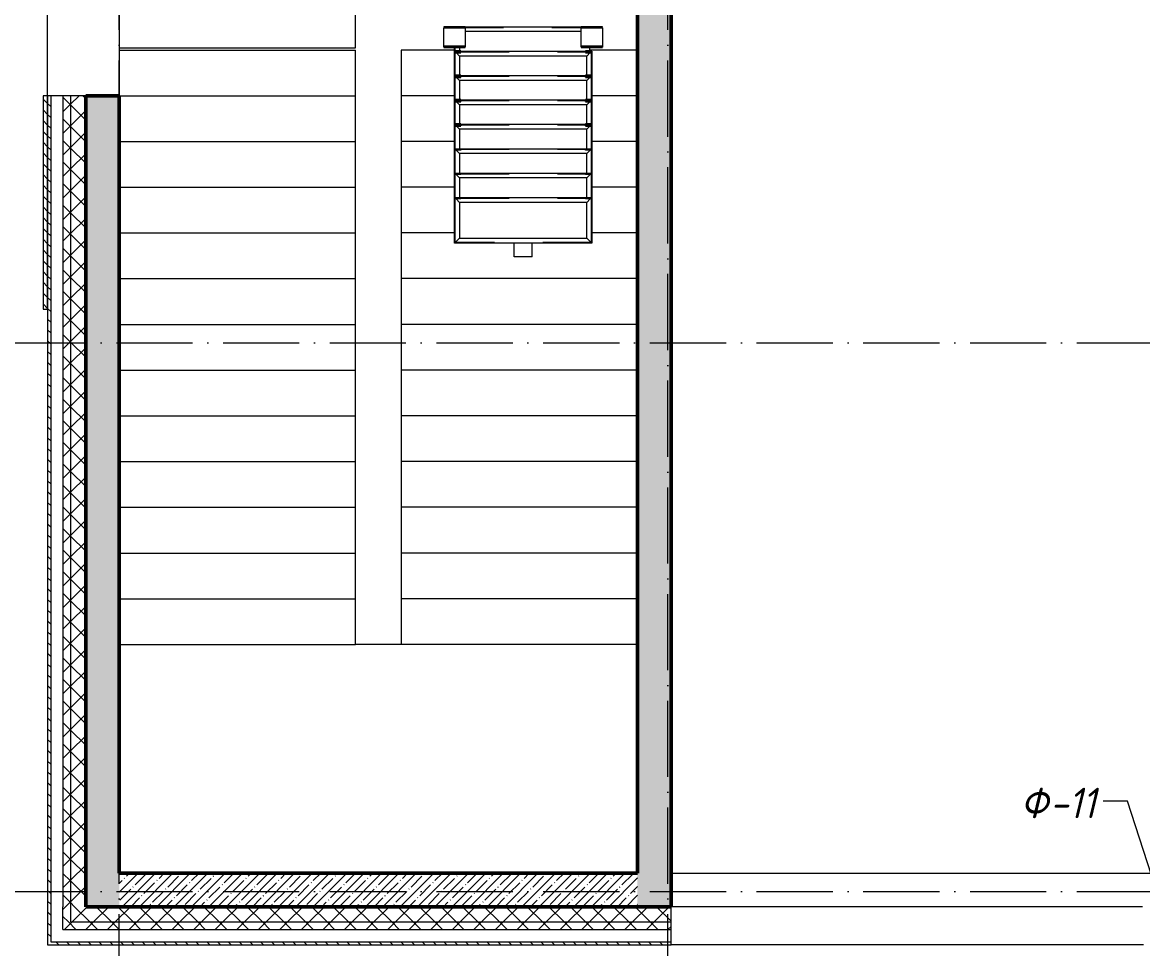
# Model space of a CAD drawing. Header units: millimetres. Extents: x -269418 to 201924, y -5890 to 98643.
# Drawn here: x -526 to 6824, y -375 to 5701 of the extents above; entities that cross this region are included whole.
import ezdxf

# ---------------------------------------------------------------- set-up
doc = ezdxf.new("R2010")
doc.units = ezdxf.units.MM
doc.linetypes.add('50_200_ШТРИХ_1Т_ш5_п1_п1_', pattern=[700, 500, -100, 0, -100])
doc.linetypes.add('Штрих', pattern=[635, 317.5, -317.5])
for name, color, linetype, lineweight in [('A-DETL', 7, 'Continuous', 9), ('A-FLOR', 7, 'Continuous', 9), ('A-GENM', 7, 'Continuous', 9), ('A-GENM-1', 7, 'Continuous', 25), ('A-GENM-HDLN', 7, 'Штрих', 5), ('A-GENM-IDEN', 7, 'Continuous', 9), ('A-WALL', 7, 'Continuous', 5), ('A-WALL-1', 7, 'Continuous', 9), ('A-WALL-3', 7, 'Continuous', 50), ('A-WALL-FNSH-1', 7, 'Continuous', 9), ('A-WALL-FNSH-5', 7, 'Continuous', 5), ('A-WALL-PATT-2', 7, 'Continuous', 5), ('I-WALL', 7, 'Continuous', 5), ('S-STRS-1', 7, 'Continuous', 9), ('Оси-1', 7, '50_200_ШТРИХ_1Т_ш5_п1_п1_', 9)]:
    doc.layers.add(name, color=color, linetype=linetype, lineweight=lineweight)
doc.styles.add('ISOCPEUR_I_2', font='isocpeui.ttf', dxfattribs={"width": 0.9, "height": 200})
pattern_1 = [(135, (0, 0), (-35.35534, -35.35534), [])]
pattern_2 = [(45, (0, 0), (-70.71068, 70.71068), []), (135, (0, 0), (-70.71068, -70.71068), [])]
pattern_3 = [(45, (0, 0), (-57.0246, 57.0246), []), (45, (57.025, 0), (-57.0246, 57.0246), [100.806, -20.161, 3.353, -16.808])]

# ---------------------------------------------------------------- blocks, each defined once
blk = doc.blocks.new('ОМ_Полоса_Трапеция прямоугольная_Прокат_ГОСТ 103-2006 - ОМ_Полоса_Трапеция прямоугольная_Прокат_ГОСТ 103-2006-21111644-АР1_1_Кладочный план 3 этажа')
at = {"layer": 'A-GENM'}
for p, q in [((122820, 14457.4), (122820, 14467.4)), ((122820, 14467.4), (122860, 14467.4)), ((122860, 14457.4), (122820, 14457.4)), ((122860, 14467.4), (122860, 14457.4))]:
    blk.add_line(p, q, dxfattribs=at)
blk = doc.blocks.new('ОМ_Полоса_Трапеция прямоугольная_Прокат_ГОСТ 103-2006 - ОМ_Полоса_Трапеция прямоугольная_Прокат_ГОСТ 103-2006-V3-АР1_1_Кладочный план 3 этажа')
at = {"layer": 'A-GENM-1'}
for p, q in [((122820, 13987.4), (122820, 13977.4)), ((122860, 13987.4), (122820, 13987.4)), ((122820, 13977.4), (122860, 13977.4)), ((122860, 13977.4), (122860, 13987.4))]:
    blk.add_line(p, q, dxfattribs=at)
blk = doc.blocks.new('ОМ_Полоса_Трапеция прямоугольная_Прокат_ГОСТ 103-2006 - ОМ_Полоса_Трапеция прямоугольная_Прокат_ГОСТ 103-2006-V4-АР1_1_Кладочный план 3 этажа')
at = {"layer": 'A-GENM-1'}
for p, q in [((122820, 13827.4), (122820, 13817.4)), ((122860, 13827.4), (122820, 13827.4)), ((122820, 13817.4), (122860, 13817.4)), ((122860, 13817.4), (122860, 13827.4))]:
    blk.add_line(p, q, dxfattribs=at)
blk = doc.blocks.new('ОМ_Полоса_Трапеция прямоугольная_Прокат_ГОСТ 103-2006 - ОМ_Полоса_Трапеция прямоугольная_Прокат_ГОСТ 103-2006-V5-АР1_1_Кладочный план 3 этажа')
at = {"layer": 'A-GENM-1'}
for p, q in [((122820, 13667.4), (122820, 13657.4)), ((122860, 13667.4), (122820, 13667.4)), ((122820, 13657.4), (122860, 13657.4)), ((122860, 13657.4), (122860, 13667.4))]:
    blk.add_line(p, q, dxfattribs=at)
blk = doc.blocks.new('ОМ_Полоса_Трапеция прямоугольная_Прокат_ГОСТ 103-2006 - ОМ_Полоса_Трапеция прямоугольная_Прокат_ГОСТ 103-2006-V6-АР1_1_Кладочный план 3 этажа')
at = {"layer": 'A-GENM-1'}
for p, q in [((122820, 13507.4), (122820, 13497.4)), ((122860, 13507.4), (122820, 13507.4)), ((122820, 13497.4), (122860, 13497.4)), ((122860, 13497.4), (122860, 13507.4))]:
    blk.add_line(p, q, dxfattribs=at)
blk = doc.blocks.new('ОМ_Полоса_Прокат_ГОСТ 103-2006 - ОМ_Полоса_Прокат_ГОСТ 103-2006-22193251-АР1_1_Кладочный план 3 этажа')
at = {"layer": 'A-GENM'}
for p, q in [((122930, 13340.4), (122790, 13340.4)), ((122790, 13340.4), (122790, 13337.4)), ((122790, 13337.4), (122930, 13337.4)), ((122930, 13337.4), (122930, 13340.4))]:
    blk.add_line(p, q, dxfattribs=at)
blk = doc.blocks.new('ОМ_Полоса_Прокат_ГОСТ 103-2006 - ОМ_Полоса_Прокат_ГОСТ 103-2006-22193252-АР1_1_Кладочный план 3 этажа')
at = {"layer": 'A-GENM'}
for p, q in [((2240, 5665.1), (2380, 5665.1)), ((2240, 5541.9), (2240, 5665.1)), ((2380, 5665.1), (2380, 5541.9))]:
    blk.add_line(p, q, dxfattribs=at)
at = {"layer": 'A-GENM-1'}
for p, q in [((2380, 5541.9), (2240, 5541.9)), ((2240, 5541.9), (2240, 5538.5)), ((2240, 5538.5), (2380, 5538.5)), ((2380, 5538.5), (2380, 5541.9))]:
    blk.add_line(p, q, dxfattribs=at)
blk = doc.blocks.new('ОМ_Полоса_Трапеция прямоугольная_Прокат_ГОСТ 103-2006 - ОМ_Полоса_Трапеция прямоугольная_Прокат_ГОСТ 103-2006-21111686-АР1_1_Кладочный план 3 этажа')
at = {"layer": 'A-GENM'}
for p, q in [((121960, 14467.4), (122000, 14467.4)), ((121960, 14457.4), (121960, 14467.4)), ((122000, 14457.4), (121960, 14457.4)), ((122000, 14467.4), (122000, 14457.4))]:
    blk.add_line(p, q, dxfattribs=at)
blk = doc.blocks.new('ОМ_Полоса_Трапеция прямоугольная_Прокат_ГОСТ 103-2006 - ОМ_Полоса_Трапеция прямоугольная_Прокат_ГОСТ 103-2006-V7-АР1_1_Кладочный план 3 этажа')
at = {"layer": 'A-GENM-1'}
for p, q in [((122000, 13987.4), (121960, 13987.4)), ((121960, 13987.4), (121960, 13977.4)), ((121960, 13977.4), (122000, 13977.4)), ((122000, 13977.4), (122000, 13987.4))]:
    blk.add_line(p, q, dxfattribs=at)
blk = doc.blocks.new('ОМ_Полоса_Трапеция прямоугольная_Прокат_ГОСТ 103-2006 - ОМ_Полоса_Трапеция прямоугольная_Прокат_ГОСТ 103-2006-V8-АР1_1_Кладочный план 3 этажа')
at = {"layer": 'A-GENM-1'}
for p, q in [((122000, 13827.4), (121960, 13827.4)), ((121960, 13827.4), (121960, 13817.4)), ((121960, 13817.4), (122000, 13817.4)), ((122000, 13817.4), (122000, 13827.4))]:
    blk.add_line(p, q, dxfattribs=at)
blk = doc.blocks.new('ОМ_Полоса_Трапеция прямоугольная_Прокат_ГОСТ 103-2006 - ОМ_Полоса_Трапеция прямоугольная_Прокат_ГОСТ 103-2006-V9-АР1_1_Кладочный план 3 этажа')
at = {"layer": 'A-GENM-1'}
for p, q in [((122000, 13667.4), (121960, 13667.4)), ((121960, 13667.4), (121960, 13657.4)), ((121960, 13657.4), (122000, 13657.4)), ((122000, 13657.4), (122000, 13667.4))]:
    blk.add_line(p, q, dxfattribs=at)
blk = doc.blocks.new('ОМ_Полоса_Трапеция прямоугольная_Прокат_ГОСТ 103-2006 - ОМ_Полоса_Трапеция прямоугольная_Прокат_ГОСТ 103-2006-V10-АР1_1_Кладочный план 3 этажа')
at = {"layer": 'A-GENM-1'}
for p, q in [((122000, 13507.4), (121960, 13507.4)), ((121960, 13507.4), (121960, 13497.4)), ((121960, 13497.4), (122000, 13497.4)), ((122000, 13497.4), (122000, 13507.4))]:
    blk.add_line(p, q, dxfattribs=at)
blk = doc.blocks.new('ОМ_Полоса_Прокат_ГОСТ 103-2006 - ОМ_Полоса_Прокат_ГОСТ 103-2006-22193295-АР1_1_Кладочный план 3 этажа')
at = {"layer": 'A-GENM'}
for p, q in [((3140, 5672.6), (3140, 5669.6)), ((3280, 5672.6), (3140, 5672.6)), ((3140, 5669.6), (3280, 5669.6)), ((3280, 5669.6), (3280, 5672.6))]:
    blk.add_line(p, q, dxfattribs=at)
blk = doc.blocks.new('ОМ_Полоса_Прокат_ГОСТ 103-2006 - ОМ_Полоса_Прокат_ГОСТ 103-2006-22193296-АР1_1_Кладочный план 3 этажа')
at = {"layer": 'A-GENM'}
for p, q in [((3140, 5665.1), (3280, 5665.1)), ((3140, 5541.9), (3140, 5665.1)), ((3280, 5665.1), (3280, 5541.9))]:
    blk.add_line(p, q, dxfattribs=at)
at = {"layer": 'A-GENM-1'}
for p, q in [((3140, 5541.9), (3140, 5538.5)), ((3280, 5541.9), (3140, 5541.9)), ((3140, 5538.5), (3280, 5538.5)), ((3280, 5538.5), (3280, 5541.9))]:
    blk.add_line(p, q, dxfattribs=at)
blk = doc.blocks.new('ОМ_Труба_ГОСТ 8639-82 - ОМ_Труба_ГОСТ 8639-82-21111694-АР1_1_Кладочный план 3 этажа')
at = {"layer": 'A-GENM'}
for p, q in [((122350, 14846.1), (122470, 14846.1)), ((122350, 14846.1), (122350, 14757.4)), ((122470, 14846.1), (122470, 14757.4))]:
    blk.add_line(p, q, dxfattribs=at)
blk = doc.blocks.new('ОМ_Уголок_ГОСТ 8509-93 - ОМ_Уголок_ГОСТ 8509-93-30770152-АР1_1_Кладочный план 3 этажа')
at = {"layer": 'A-GENM'}
for p, q in [((0, 0), (32, 32)), ((0, 0), (900, 0)), ((868, 32), (32, 32)), ((868, 32), (900, 0))]:
    blk.add_line(p, q, dxfattribs=at)
at = {"layer": 'A-GENM-HDLN'}
blk.add_line((4, 4), (896, 4), dxfattribs=at)
blk = doc.blocks.new('ОМ_Уголок_ГОСТ 8509-93 - ОМ_Уголок_ГОСТ 8509-93-V11-АР1_1_Кладочный план 3 этажа')
at = {"layer": 'A-GENM'}
for p, q in [((10, 10), (32, 32)), ((868, 32), (32, 32)), ((40, 0), (860, 0)), ((868, 32), (890, 10))]:
    blk.add_line(p, q, dxfattribs=at)
at = {"layer": 'A-GENM-HDLN'}
blk.add_line((40, 4), (860, 4), dxfattribs=at)
blk = doc.blocks.new('ОМ_Уголок_ГОСТ 8509-93 - ОМ_Уголок_ГОСТ 8509-93-30770153-АР1_1_Кладочный план 3 этажа')
at = {"layer": 'A-GENM'}
for p, q in [((10, 10), (32, 32)), ((10, 0), (300, 0)), ((268, 32), (32, 32)), ((268, 32), (300, 0))]:
    blk.add_line(p, q, dxfattribs=at)
at = {"layer": 'A-GENM-HDLN'}
blk.add_line((10, 4), (296, 4), dxfattribs=at)
blk = doc.blocks.new('ОМ_Уголок_ГОСТ 8509-93 - ОМ_Уголок_ГОСТ 8509-93-V12-АР1_1_Кладочный план 3 этажа')
at = {"layer": 'A-GENM'}
for p, q in [((0, 0), (32, 32)), ((0, 0), (290, 0)), ((268, 32), (32, 32)), ((268, 32), (290, 10))]:
    blk.add_line(p, q, dxfattribs=at)
at = {"layer": 'A-GENM-HDLN'}
blk.add_line((4, 4), (290, 4), dxfattribs=at)
blk = doc.blocks.new('ОМ_Уголок_ГОСТ 8509-93 - ОМ_Уголок_ГОСТ 8509-93-V13-АР1_1_Кладочный план 3 этажа')
at = {"layer": 'A-GENM'}
for p, q in [((10, 10), (32, 32)), ((10, 0), (160, 0)), ((160, 32), (32, 32))]:
    blk.add_line(p, q, dxfattribs=at)
at = {"layer": 'A-GENM-HDLN'}
blk.add_line((10, 4), (160, 4), dxfattribs=at)
blk = doc.blocks.new('ОМ_Уголок_ГОСТ 8509-93 - ОМ_Уголок_ГОСТ 8509-93-V14-АР1_1_Кладочный план 3 этажа')
at = {"layer": 'A-GENM'}
for p, q in [((268, 32), (140, 32)), ((140, 0), (290, 0)), ((268, 32), (290, 10))]:
    blk.add_line(p, q, dxfattribs=at)
at = {"layer": 'A-GENM-HDLN'}
blk.add_line((140, 4), (290, 4), dxfattribs=at)
blk = doc.blocks.new('ОМ_Лист ПВ_ТУ 36_26_II-5-89 - ОМ_Лист ПВ_ТУ 36_26_II-5-89-V16-АР1_1_Кладочный план 3 этажа')
at = {"layer": 'A-GENM'}
blk.add_line((0, 15.9), (0, -10), dxfattribs=at)
blk = doc.blocks.new('ОМ_Уголок_ГОСТ 8509-93 - ОМ_Уголок_ГОСТ 8509-93-V17-АР1_1_Кладочный план 3 этажа')
at = {"layer": 'A-GENM'}
for p, q in [((3, 3), (7.4, 7.4)), ((830, 32), (70, 32)), ((70, 0), (830, 0)), ((892.6, 7.4), (897, 3))]:
    blk.add_line(p, q, dxfattribs=at)
at = {"layer": 'A-GENM-HDLN'}
blk.add_line((4, 4), (896, 4), dxfattribs=at)
blk = doc.blocks.new('ОМ_Уголок_ГОСТ 8509-93 - ОМ_Уголок_ГОСТ 8509-93-V18-АР1_1_Кладочный план 3 этажа')
at = {"layer": 'A-GENM'}
for p, q in [((165.9, 32), (140, 32)), ((140, 0), (165.9, 0)), ((292.6, 7.4), (297, 3)), ((292.6, 0), (297, 0))]:
    blk.add_line(p, q, dxfattribs=at)
at = {"layer": 'A-GENM-HDLN'}
for p, q in [((140, 4), (165.9, 4)), ((292.6, 4), (296, 4))]:
    blk.add_line(p, q, dxfattribs=at)

msp = doc.modelspace()

# ---------------------------------------------------------------- hatches: boundary and pattern name
at = {"layer": 'A-WALL-PATT-2'}
h = msp.add_hatch(dxfattribs=at)
h.set_pattern_fill('FP_3', color=256, style=0, pattern_type=2)
h.set_pattern_definition(pattern_1)
h.paths.add_polyline_path([(-360, -330), (-340, -330), (-340, 5220), (-360, 5220), (-360, -250)], flags=0)
h.paths.add_polyline_path([(-360, 7320), (-340, 7320), (-340, 8600), (-360, 8600), (-360, 8081.9)], flags=0)
h.paths.add_polyline_path([(-340, 10900), (-340, 12300), (-360, 12300), (-360, 10900)], flags=0)
h.paths.add_polyline_path([(-360, 13200), (-340, 13200), (-340, 14772.9), (-360, 14772.9), (-360, 13801.8)], flags=0)
h = msp.add_hatch(dxfattribs=at)
h.set_pattern_fill('FP_2', color=256, style=0, pattern_type=2)
h.set_pattern_definition(pattern_2)
h.paths.add_polyline_path([(-210, -200), (-210, 5220), (-260, 5220), (-260, -200)], flags=0)
h.paths.add_polyline_path([(-260, 7320), (-210, 7320), (-210, 8600), (-260, 8600), (-260, 8081.9)], flags=0)
h.paths.add_polyline_path([(-260, 10900), (-210, 10900), (-210, 12300), (-260, 12300)], flags=0)
h.paths.add_polyline_path([(-260, 13200), (-210, 13200), (-210, 14772.9), (-260, 14772.9), (-260, 13801.8)], flags=0)
h = msp.add_hatch(dxfattribs=at)
h.set_pattern_fill('FP_2', color=256, style=0, pattern_type=2)
h.set_pattern_definition(pattern_2)
h.paths.add_polyline_path([(-110, -100), (-110, 5220), (-210, 5220), (-210, -100)], flags=0)
h.paths.add_polyline_path([(-210, 7320), (-110, 7320), (-110, 8531), (-116, 8531), (-116, 8600), (-210, 8600), (-210, 8081.9)], flags=0)
h.paths.add_polyline_path([(-110, 10900), (-110, 12231), (-116, 12231), (-116, 12300), (-210, 12300), (-210, 10900)], flags=0)
h.paths.add_polyline_path([(-210, 13200), (-116, 13200.5), (-116, 13269), (-110, 13269), (-110, 14772.9), (-210, 14772.9), (-210, 13801.8)], flags=0)
h = msp.add_hatch(dxfattribs=at)
h.set_pattern_fill('FP_4', color=256, style=0, pattern_type=2)
h.set_pattern_definition(pattern_3)
h.paths.add_polyline_path([(110, -100), (110, 5220), (-110, 5220), (-110, -100)], flags=0)
h.paths.add_polyline_path([(-110, 7320), (110, 7320), (110, 7900), (-110, 7900)], flags=0)
h = msp.add_hatch(dxfattribs=at)
h.set_pattern_fill('FP_4', color=256, style=0, pattern_type=2)
h.set_pattern_definition(pattern_3)
h.paths.add_polyline_path([(3510, -100), (3730, -100), (3730, 7900), (3510, 7900), (3510, 120)], flags=0)
h = msp.add_hatch(dxfattribs=at)
h.set_pattern_fill('FP_3', color=256, style=0, pattern_type=2)
h.set_pattern_definition(pattern_1)
h.paths.add_polyline_path([(-390, 3820), (-360, 3820), (-360, 5220), (-390, 5220)], flags=0)
h = msp.add_hatch(dxfattribs=at)
h.set_pattern_fill('FP_4', color=256, style=0, pattern_type=2)
h.set_pattern_definition(pattern_3)
h.paths.add_polyline_path([(110, -100), (3510, -100), (3510, 120), (110, 120)], flags=0)
h = msp.add_hatch(dxfattribs=at)
h.set_pattern_fill('FP_2', color=256, style=0, pattern_type=2)
h.set_pattern_definition(pattern_2)
h.paths.add_polyline_path([(52651.3, -200), (52660, -200), (52659.5, -106), (52591, -106), (52591, -100), (51910, -100), (51910, -200), (52591, -200)], flags=0)
h.paths.add_polyline_path([(48151.3, -200), (48160, -200), (48159.5, -106), (48091, -106), (48091, -100), (47410, -100), (47410, -200), (48091, -200)], flags=0)
h.paths.add_polyline_path([(38200.4, -200), (39040, -200), (39040, -100), (37990, -100), (37990, -200)], flags=0)
h.paths.add_polyline_path([(29809.7, -200), (30210, -200), (30209.5, -106), (30141, -106), (30141, -100), (29209.7, -100), (29209.7, -200)], flags=0)
h.paths.add_polyline_path([(20710, -200), (20709.5, -106), (20641, -106), (20641, -100), (19429, -100), (19429, -106), (19360, -106), (19360, -200), (20600.3, -200)], flags=0)
h.paths.add_polyline_path([(33010, -200), (33870, -200), (33870, -106), (33801, -106), (33801, -100), (33010, -100)], flags=0)
h.paths.add_polyline_path([(22729.7, -200), (22730, -200), (22729.7, -106)], flags=0)
h.paths.add_polyline_path([(11041, -200), (11110, -200), (11110, -106), (11041, -106), (11041, -100), (10428.7, -100), (10428.7, -106), (10359.7, -106), (10359.7, -200), (10428.7, -200)], flags=0)
h.paths.add_polyline_path([(15610, -200), (15610, -106), (15541, -106), (15541, -100), (14929, -100), (14929, -106), (14860, -106), (14860, -200), (15541, -200)], flags=0)
h.paths.add_polyline_path([(-210, -200), (3730, -200), (3730, -100), (-210, -100)], flags=0)
h = msp.add_hatch(dxfattribs=at)
h.set_pattern_fill('FP_2', color=256, style=0, pattern_type=2)
h.set_pattern_definition(pattern_2)
h.paths.add_polyline_path([(39040, -250), (39040, -200), (37990, -200), (37990, -250), (38200.4, -250)], flags=0)
h.paths.add_polyline_path([(52660, -250), (52660, -200), (51910, -200), (51910, -250)], flags=0)
h.paths.add_polyline_path([(30210, -250), (30210, -200), (29209.7, -200), (29209.7, -250), (30077.3, -250)], flags=0)
h.paths.add_polyline_path([(47677.3, -250), (48160, -250), (48160, -200), (47410, -200), (47410, -250)], flags=0)
h.paths.add_polyline_path([(33010, -250), (33870, -250), (33870, -200), (33010, -200)], flags=0)
h.paths.add_polyline_path([(20600.3, -250), (20710, -250), (20710, -200), (19360, -200), (19360, -250)], flags=0)
h.paths.add_polyline_path([(15184.9, -250), (15610, -250), (15610, -200), (14860, -200), (14860, -250)], flags=0)
h.paths.add_polyline_path([(3730, -250), (3730, -200), (-260, -200), (-260, -250), (1646.4, -250)], flags=0)
h.paths.add_polyline_path([(11110, -250), (11110, -200), (10359.7, -200), (10359.7, -250)], flags=0)
h = msp.add_hatch(dxfattribs=at)
h.set_pattern_fill('FP_3', color=256, style=0, pattern_type=2)
h.set_pattern_definition(pattern_1)
h.paths.add_polyline_path([(51910, -350), (52660, -350), (52660, -330), (51910, -330)], flags=0)
h.paths.add_polyline_path([(48160, -350), (48160, -330), (47410, -330), (47410, -350), (47677.3, -350)], flags=0)
h.paths.add_polyline_path([(29209.7, -350), (30210, -350), (30210, -330), (29209.7, -330)], flags=0)
h.paths.add_polyline_path([(33010, -350), (33870, -350), (33870, -330), (33010, -330)], flags=0)
h.paths.add_polyline_path([(37990, -350), (39040, -350), (39040, -330), (37990, -330)], flags=0)
h.paths.add_polyline_path([(19360, -350), (20710, -350), (20710, -330), (19360, -330)], flags=0)
h.paths.add_polyline_path([(15184.9, -350), (15610, -350), (15610, -330), (14860, -330), (14860, -350)], flags=0)
h.paths.add_polyline_path([(11110, -350), (11110, -330), (10359.7, -330), (10359.7, -350)], flags=0)
h.paths.add_polyline_path([(1646.4, -350), (3730, -350), (3730, -330), (-360, -330), (-360, -350)], flags=0)

# ---------------------------------------------------------------- linework, layer by layer
at = {"layer": 'A-DETL'}
for p, q in [((-260, 5220), (-260, -100)), ((-260, -250), (3730, -250))]:
    msp.add_line(p, q, dxfattribs=at)
at = {"layer": 'A-FLOR'}
for p, q in [((1660, 5535), (1660, 5825)), ((110, 5535), (1660, 5535))]:
    msp.add_line(p, q, dxfattribs=at)
at = {"layer": 'A-GENM-IDEN'}
for p, q in [((6724.1, 592.7), (6566, 592.7)), ((6882.3, 106), (6724.1, 592.7))]:
    msp.add_line(p, q, dxfattribs=at)
at = {"layer": 'A-WALL'}
for p, q in [((-340, 5220), (-340, -330)), ((-210, 5220), (-210, -200)), ((-260, -250), (-260, -100)), ((-210, -200), (3730, -200)), ((-340, -330), (3730, -330))]:
    msp.add_line(p, q, dxfattribs=at)
at = {"layer": 'A-WALL-1'}
for p, q in [((-360, 5220), (-360, 7320)), ((-110, 5220), (-340, 5220)), ((6824, -100), (3730, -100)), ((3730, -330), (3730, -100)), ((6830, -350), (3730, -350))]:
    msp.add_line(p, q, dxfattribs=at)
at = {"layer": 'A-WALL-3'}
for p, q in [((3510, 7680), (3510, 120)), ((3730, -100), (3730, 7700)), ((110, 5220), (-110, 5220)), ((-110, 5220), (-110, -100)), ((110, 120), (110, 5220)), ((3510, 120), (110, 120)), ((-110, -100), (3730, -100))]:
    msp.add_line(p, q, dxfattribs=at)
at = {"layer": 'A-WALL-FNSH-1'}
for p, q in [((-340, 5220), (-360, 5220)), ((-360, 5220), (-360, -350)), ((-360, -350), (3730, -350)), ((3730, -350), (3730, -330))]:
    msp.add_line(p, q, dxfattribs=at)
at = {"layer": 'A-WALL-FNSH-5'}
for p, q in [((-390, 5220), (-390, 3820)), ((-360, 5220), (-390, 5220)), ((-360, 3820), (-360, 5220)), ((-390, 3820), (-360, 3820))]:
    msp.add_line(p, q, dxfattribs=at)
at = {"layer": 'I-WALL'}
for p, q in [((110, 7320), (110, 5220)), ((3730, 120), (7660, 120))]:
    msp.add_line(p, q, dxfattribs=at)
at = {"layer": 'S-STRS-1'}
for p, q in [((110, 5520), (1660, 5520)), ((1660, 5220), (1660, 5520)), ((2310, 5520), (1960, 5520)), ((1960, 5520), (1960, 5220)), ((2310, 5520), (1960, 5520)), ((3510, 5520), (3195, 5520)), ((3510, 5520), (3195, 5520)), ((110, 5220), (1660, 5220)), ((110, 5220), (1660, 5220)), ((1660, 4920), (1660, 5220)), ((1960, 5220), (1960, 4920)), ((2310, 5220), (1960, 5220)), ((2310, 5220), (1960, 5220)), ((3510, 5220), (3210, 5220)), ((3510, 5220), (3210, 5220)), ((110, 4920), (1660, 4920)), ((110, 4920), (1660, 4920)), ((1660, 4620), (1660, 4920)), ((1960, 4920), (1960, 4620)), ((2310, 4920), (1960, 4920)), ((2310, 4920), (1960, 4920)), ((3510, 4920), (3210, 4920)), ((3510, 4920), (3210, 4920)), ((110, 4620), (1660, 4620)), ((110, 4620), (1660, 4620)), ((1660, 4320), (1660, 4620)), ((1960, 4620), (1960, 4320)), ((2310, 4620), (1960, 4620)), ((2310, 4620), (1960, 4620)), ((3510, 4620), (3210, 4620)), ((3510, 4620), (3210, 4620)), ((110, 4320), (1660, 4320)), ((110, 4320), (1660, 4320)), ((1660, 4020), (1660, 4320)), ((1960, 4320), (1960, 4020)), ((2310, 4320), (1960, 4320)), ((2310, 4320), (1960, 4320)), ((3510, 4320), (3210, 4320)), ((3510, 4320), (3210, 4320)), ((110, 4020), (1660, 4020)), ((110, 4020), (1660, 4020)), ((1660, 3720), (1660, 4020)), ((1960, 4020), (1960, 3720)), ((3510, 4020), (1960, 4020)), ((3510, 4020), (1960, 4020)), ((110, 3720), (1660, 3720)), ((110, 3720), (1660, 3720)), ((1660, 3420), (1660, 3720)), ((1960, 3720), (1960, 3420)), ((3510, 3720), (1960, 3720)), ((3510, 3720), (1960, 3720)), ((110, 3420), (1660, 3420)), ((110, 3420), (1660, 3420)), ((1660, 3120), (1660, 3420)), ((1960, 3420), (1960, 3120)), ((3510, 3420), (1960, 3420)), ((3510, 3420), (1960, 3420)), ((110, 3120), (1660, 3120)), ((110, 3120), (1660, 3120)), ((1660, 2820), (1660, 3120)), ((1960, 3120), (1960, 2820)), ((3510, 3120), (1960, 3120)), ((3510, 3120), (1960, 3120)), ((110, 2820), (1660, 2820)), ((110, 2820), (1660, 2820)), ((1660, 2520), (1660, 2820)), ((1960, 2820), (1960, 2520)), ((3510, 2820), (1960, 2820)), ((3510, 2820), (1960, 2820)), ((110, 2520), (1660, 2520)), ((110, 2520), (1660, 2520)), ((1660, 2220), (1660, 2520)), ((1960, 2520), (1960, 2220)), ((3510, 2520), (1960, 2520)), ((3510, 2520), (1960, 2520)), ((110, 2220), (1660, 2220)), ((110, 2220), (1660, 2220)), ((1660, 1920), (1660, 2220)), ((1960, 2220), (1960, 1920)), ((3510, 2220), (1960, 2220)), ((3510, 2220), (1960, 2220)), ((110, 1920), (1660, 1920)), ((110, 1920), (1660, 1920)), ((1660, 1620), (1660, 1920)), ((1960, 1920), (1960, 1620)), ((3510, 1920), (1960, 1920)), ((3510, 1920), (1960, 1920)), ((110, 1620), (1660, 1620)), ((110, 1620), (1660, 1620)), ((1960, 1620), (1660, 1620)), ((3510, 1620), (1960, 1620)), ((3510, 1620), (1960, 1620))]:
    msp.add_line(p, q, dxfattribs=at)
at = {"layer": 'Оси-1'}
for p, q in [((110, -4150), (110, 28636.9)), ((3710, -4150), (3710, 28636.9)), ((-6210, 3600), (125951.6, 3600)), ((-6210, 0), (125951.6, 0))]:
    msp.add_line(p, q, dxfattribs=at)

# ---------------------------------------------------------------- block references
at = {"layer": 'A-GENM', "rotation": 180}
for name, p in [('ОМ_Полоса_Прокат_ГОСТ 103-2006 - ОМ_Полоса_Прокат_ГОСТ 103-2006-22193251-АР1_1_Кладочный план 3 этажа', (125170, 19010)), ('ОМ_Полоса_Трапеция прямоугольная_Прокат_ГОСТ 103-2006 - ОМ_Полоса_Трапеция прямоугольная_Прокат_ГОСТ 103-2006-V6-АР1_1_Кладочный план 3 этажа', (125170, 19010)), ('ОМ_Полоса_Трапеция прямоугольная_Прокат_ГОСТ 103-2006 - ОМ_Полоса_Трапеция прямоугольная_Прокат_ГОСТ 103-2006-V10-АР1_1_Кладочный план 3 этажа', (125170, 19010)), ('ОМ_Полоса_Трапеция прямоугольная_Прокат_ГОСТ 103-2006 - ОМ_Полоса_Трапеция прямоугольная_Прокат_ГОСТ 103-2006-V5-АР1_1_Кладочный план 3 этажа', (125170, 19010)), ('ОМ_Полоса_Трапеция прямоугольная_Прокат_ГОСТ 103-2006 - ОМ_Полоса_Трапеция прямоугольная_Прокат_ГОСТ 103-2006-V9-АР1_1_Кладочный план 3 этажа', (125170, 19010)), ('ОМ_Полоса_Трапеция прямоугольная_Прокат_ГОСТ 103-2006 - ОМ_Полоса_Трапеция прямоугольная_Прокат_ГОСТ 103-2006-V4-АР1_1_Кладочный план 3 этажа', (125170, 19010)), ('ОМ_Полоса_Трапеция прямоугольная_Прокат_ГОСТ 103-2006 - ОМ_Полоса_Трапеция прямоугольная_Прокат_ГОСТ 103-2006-V8-АР1_1_Кладочный план 3 этажа', (125170, 19010)), ('ОМ_Полоса_Трапеция прямоугольная_Прокат_ГОСТ 103-2006 - ОМ_Полоса_Трапеция прямоугольная_Прокат_ГОСТ 103-2006-V3-АР1_1_Кладочный план 3 этажа', (125170, 19010)), ('ОМ_Полоса_Трапеция прямоугольная_Прокат_ГОСТ 103-2006 - ОМ_Полоса_Трапеция прямоугольная_Прокат_ГОСТ 103-2006-V7-АР1_1_Кладочный план 3 этажа', (125170, 19010)), ('ОМ_Полоса_Трапеция прямоугольная_Прокат_ГОСТ 103-2006 - ОМ_Полоса_Трапеция прямоугольная_Прокат_ГОСТ 103-2006-21111644-АР1_1_Кладочный план 3 этажа', (125170, 19330)), ('ОМ_Полоса_Трапеция прямоугольная_Прокат_ГОСТ 103-2006 - ОМ_Полоса_Трапеция прямоугольная_Прокат_ГОСТ 103-2006-21111686-АР1_1_Кладочный план 3 этажа', (125170, 19330)), ('ОМ_Полоса_Трапеция прямоугольная_Прокат_ГОСТ 103-2006 - ОМ_Полоса_Трапеция прямоугольная_Прокат_ГОСТ 103-2006-21111644-АР1_1_Кладочный план 3 этажа', (125170, 19170)), ('ОМ_Полоса_Трапеция прямоугольная_Прокат_ГОСТ 103-2006 - ОМ_Полоса_Трапеция прямоугольная_Прокат_ГОСТ 103-2006-21111686-АР1_1_Кладочный план 3 этажа', (125170, 19170)), ('ОМ_Полоса_Трапеция прямоугольная_Прокат_ГОСТ 103-2006 - ОМ_Полоса_Трапеция прямоугольная_Прокат_ГОСТ 103-2006-21111644-АР1_1_Кладочный план 3 этажа', (125170, 19010)), ('ОМ_Полоса_Трапеция прямоугольная_Прокат_ГОСТ 103-2006 - ОМ_Полоса_Трапеция прямоугольная_Прокат_ГОСТ 103-2006-21111686-АР1_1_Кладочный план 3 этажа', (125170, 19010)), ('ОМ_Труба_ГОСТ 8639-82 - ОМ_Труба_ГОСТ 8639-82-21111694-АР1_1_Кладочный план 3 этажа', (125170, 19010))]:
    msp.add_blockref(name, p, dxfattribs=at)
at = {"layer": 'A-GENM'}
for name in ['ОМ_Полоса_Прокат_ГОСТ 103-2006 - ОМ_Полоса_Прокат_ГОСТ 103-2006-22193252-АР1_1_Кладочный план 3 этажа', 'ОМ_Полоса_Прокат_ГОСТ 103-2006 - ОМ_Полоса_Прокат_ГОСТ 103-2006-22193295-АР1_1_Кладочный план 3 этажа', 'ОМ_Полоса_Прокат_ГОСТ 103-2006 - ОМ_Полоса_Прокат_ГОСТ 103-2006-22193296-АР1_1_Кладочный план 3 этажа']:
    msp.add_blockref(name, (0, 0), dxfattribs=at)
at = {"layer": 'A-GENM', "extrusion": (0, 0, -1)}
for name, p, rotation in [('ОМ_Уголок_ГОСТ 8509-93 - ОМ_Уголок_ГОСТ 8509-93-V18-АР1_1_Кладочный план 3 этажа', (-2310, 5372.6), 90.00000000000087), ('ОМ_Уголок_ГОСТ 8509-93 - ОМ_Уголок_ГОСТ 8509-93-V17-АР1_1_Кладочный план 3 этажа', (-2310, 5672.6), 180), ('ОМ_Уголок_ГОСТ 8509-93 - ОМ_Уголок_ГОСТ 8509-93-V11-АР1_1_Кладочный план 3 этажа', (-2310, 5512.6), 180), ('ОМ_Уголок_ГОСТ 8509-93 - ОМ_Уголок_ГОСТ 8509-93-V14-АР1_1_Кладочный план 3 этажа', (-2310, 5212.6), 90.00000000000087), ('ОМ_Уголок_ГОСТ 8509-93 - ОМ_Уголок_ГОСТ 8509-93-V13-АР1_1_Кладочный план 3 этажа', (-3210, 5512.6), 270.0000000000007), ('ОМ_Уголок_ГОСТ 8509-93 - ОМ_Уголок_ГОСТ 8509-93-V14-АР1_1_Кладочный план 3 этажа', (-2310, 5052.6), 90.00000000000087), ('ОМ_Уголок_ГОСТ 8509-93 - ОМ_Уголок_ГОСТ 8509-93-V11-АР1_1_Кладочный план 3 этажа', (-2310, 5352.6), 180), ('ОМ_Уголок_ГОСТ 8509-93 - ОМ_Уголок_ГОСТ 8509-93-V13-АР1_1_Кладочный план 3 этажа', (-3210, 5352.6), 270.0000000000007), ('ОМ_Уголок_ГОСТ 8509-93 - ОМ_Уголок_ГОСТ 8509-93-V14-АР1_1_Кладочный план 3 этажа', (-2310, 4892.6), 90.00000000000087), ('ОМ_Уголок_ГОСТ 8509-93 - ОМ_Уголок_ГОСТ 8509-93-V11-АР1_1_Кладочный план 3 этажа', (-2310, 5192.6), 180), ('ОМ_Уголок_ГОСТ 8509-93 - ОМ_Уголок_ГОСТ 8509-93-V13-АР1_1_Кладочный план 3 этажа', (-3210, 5192.6), 270.0000000000007), ('ОМ_Уголок_ГОСТ 8509-93 - ОМ_Уголок_ГОСТ 8509-93-V14-АР1_1_Кладочный план 3 этажа', (-2310, 4732.6), 90.00000000000087), ('ОМ_Уголок_ГОСТ 8509-93 - ОМ_Уголок_ГОСТ 8509-93-V11-АР1_1_Кладочный план 3 этажа', (-2310, 5032.6), 180), ('ОМ_Уголок_ГОСТ 8509-93 - ОМ_Уголок_ГОСТ 8509-93-V13-АР1_1_Кладочный план 3 этажа', (-3210, 5032.6), 270.0000000000007), ('ОМ_Уголок_ГОСТ 8509-93 - ОМ_Уголок_ГОСТ 8509-93-V14-АР1_1_Кладочный план 3 этажа', (-2310, 4572.6), 90.00000000000087), ('ОМ_Уголок_ГОСТ 8509-93 - ОМ_Уголок_ГОСТ 8509-93-V11-АР1_1_Кладочный план 3 этажа', (-2310, 4872.6), 180), ('ОМ_Уголок_ГОСТ 8509-93 - ОМ_Уголок_ГОСТ 8509-93-V13-АР1_1_Кладочный план 3 этажа', (-3210, 4872.6), 270.0000000000007), ('ОМ_Уголок_ГОСТ 8509-93 - ОМ_Уголок_ГОСТ 8509-93-V11-АР1_1_Кладочный план 3 этажа', (-2310, 4712.6), 180), ('ОМ_Уголок_ГОСТ 8509-93 - ОМ_Уголок_ГОСТ 8509-93-V14-АР1_1_Кладочный план 3 этажа', (-2310, 4412.6), 90.00000000000087), ('ОМ_Уголок_ГОСТ 8509-93 - ОМ_Уголок_ГОСТ 8509-93-V13-АР1_1_Кладочный план 3 этажа', (-3210, 4712.6), 270.0000000000007), ('ОМ_Уголок_ГОСТ 8509-93 - ОМ_Уголок_ГОСТ 8509-93-V12-АР1_1_Кладочный план 3 этажа', (-2310, 4252.6), 90.00000000000087), ('ОМ_Уголок_ГОСТ 8509-93 - ОМ_Уголок_ГОСТ 8509-93-V11-АР1_1_Кладочный план 3 этажа', (-2310, 4552.6), 180), ('ОМ_Уголок_ГОСТ 8509-93 - ОМ_Уголок_ГОСТ 8509-93-30770153-АР1_1_Кладочный план 3 этажа', (-3210, 4552.6), 270.0000000000007)]:
    msp.add_blockref(name, p, dxfattribs=dict(at, rotation=rotation))
for name, p in [('ОМ_Лист ПВ_ТУ 36_26_II-5-89 - ОМ_Лист ПВ_ТУ 36_26_II-5-89-V16-АР1_1_Кладочный план 3 этажа', (-3195, 5522.6)), ('ОМ_Уголок_ГОСТ 8509-93 - ОМ_Уголок_ГОСТ 8509-93-30770152-АР1_1_Кладочный план 3 этажа', (-3210, 4252.6))]:
    msp.add_blockref(name, p, dxfattribs=at)

# ---------------------------------------------------------------- texts
at = {"layer": 'A-GENM-IDEN', "char_height": 200, "attachment_point": 1, "style": 'ISOCPEUR_I_2'}
for s, insert, width in [('\\fISOCPEUR|b0|i1|c204|p34|;\\W.9;Ф', (6023.7, 680.3), 230.886), ('-11', (6214.2, 680.3), 389.62)]:
    msp.add_mtext(s, dxfattribs=dict(at, insert=insert, width=width))

doc.saveas('drawing.dxf')
